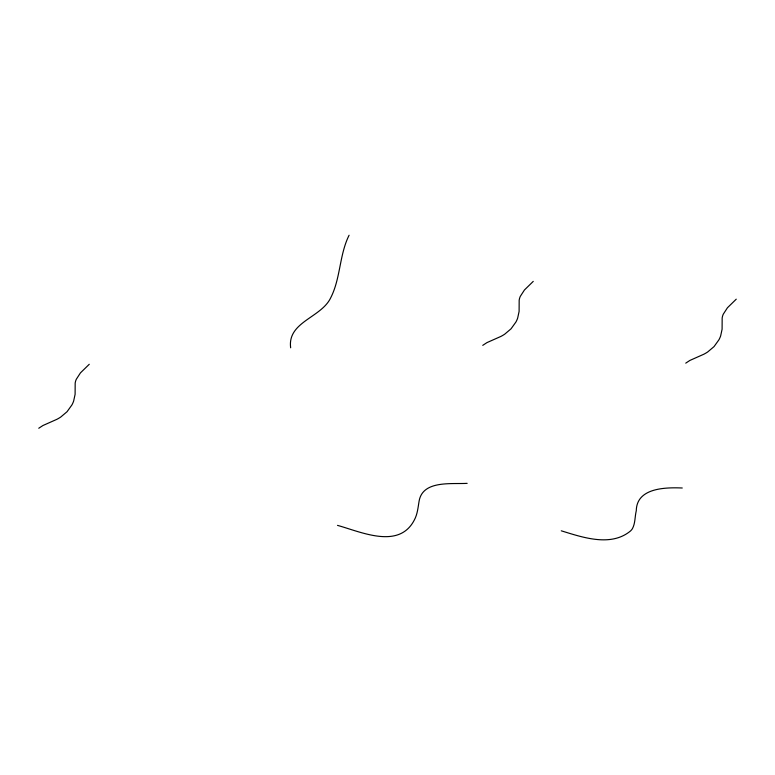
<?xml version="1.0" encoding="UTF-8"?>
<svg xmlns="http://www.w3.org/2000/svg" width="775" height="775" viewBox="0 0 775 775"><rect width="100%" height="100%" fill="white"/><g stroke="black" fill="none" stroke-linecap="round" stroke-linejoin="round"><path stroke-width="1.16" d="M349.079 235.242C339.227 255.101 340.661 278.448 330.634 297.939C321.063 317.818 287.263 321.877 290.654 347.791M38.75 428.255L42.925 425.523L56.817 419.353A32.598 19.888 -10.4 0 0 60.75 417.037L67.047 411.719L71.93 404.918A54.628 33.325 -10.4 0 0 73.644 401.043L75.107 394.32L75.175 383.141A32.347 19.743 -10.4 0 1 76.279 379.304L80.464 372.862L89.261 364.279M482.748 345.359L486.933 342.618L500.824 336.457A32.598 19.888 -10.4 0 0 504.757 334.141L511.045 328.813L515.927 322.022A54.628 33.325 -10.4 0 0 517.652 318.137L519.105 311.424L519.173 300.235A32.347 19.743 -10.4 0 1 520.277 296.408L524.462 289.957L533.258 281.373M685.739 363.146L689.924 360.414L703.807 354.243A32.598 19.888 -10.4 0 0 707.74 351.927L714.037 346.609L718.919 339.808A54.628 33.325 -10.4 0 0 720.643 335.933L722.097 329.21L722.164 318.031A32.347 19.743 -10.4 0 1 723.269 314.195L727.454 307.752L736.25 299.169M682.262 487.998C665.434 487.291 636.624 487.766 636.285 510.715C634.803 516.644 635.393 523.202 632.41 528.676A17.757 10.84 -10.4 0 1 630.492 530.982C610.865 547.218 582.742 537.414 561.274 530.807M467.151 483.348C451.689 484.288 422.792 480.045 419.12 501.008C418.025 507.451 417.493 514.212 414.305 520.054C398.912 549.737 361.073 531.902 337.503 525.373"/></g></svg>
